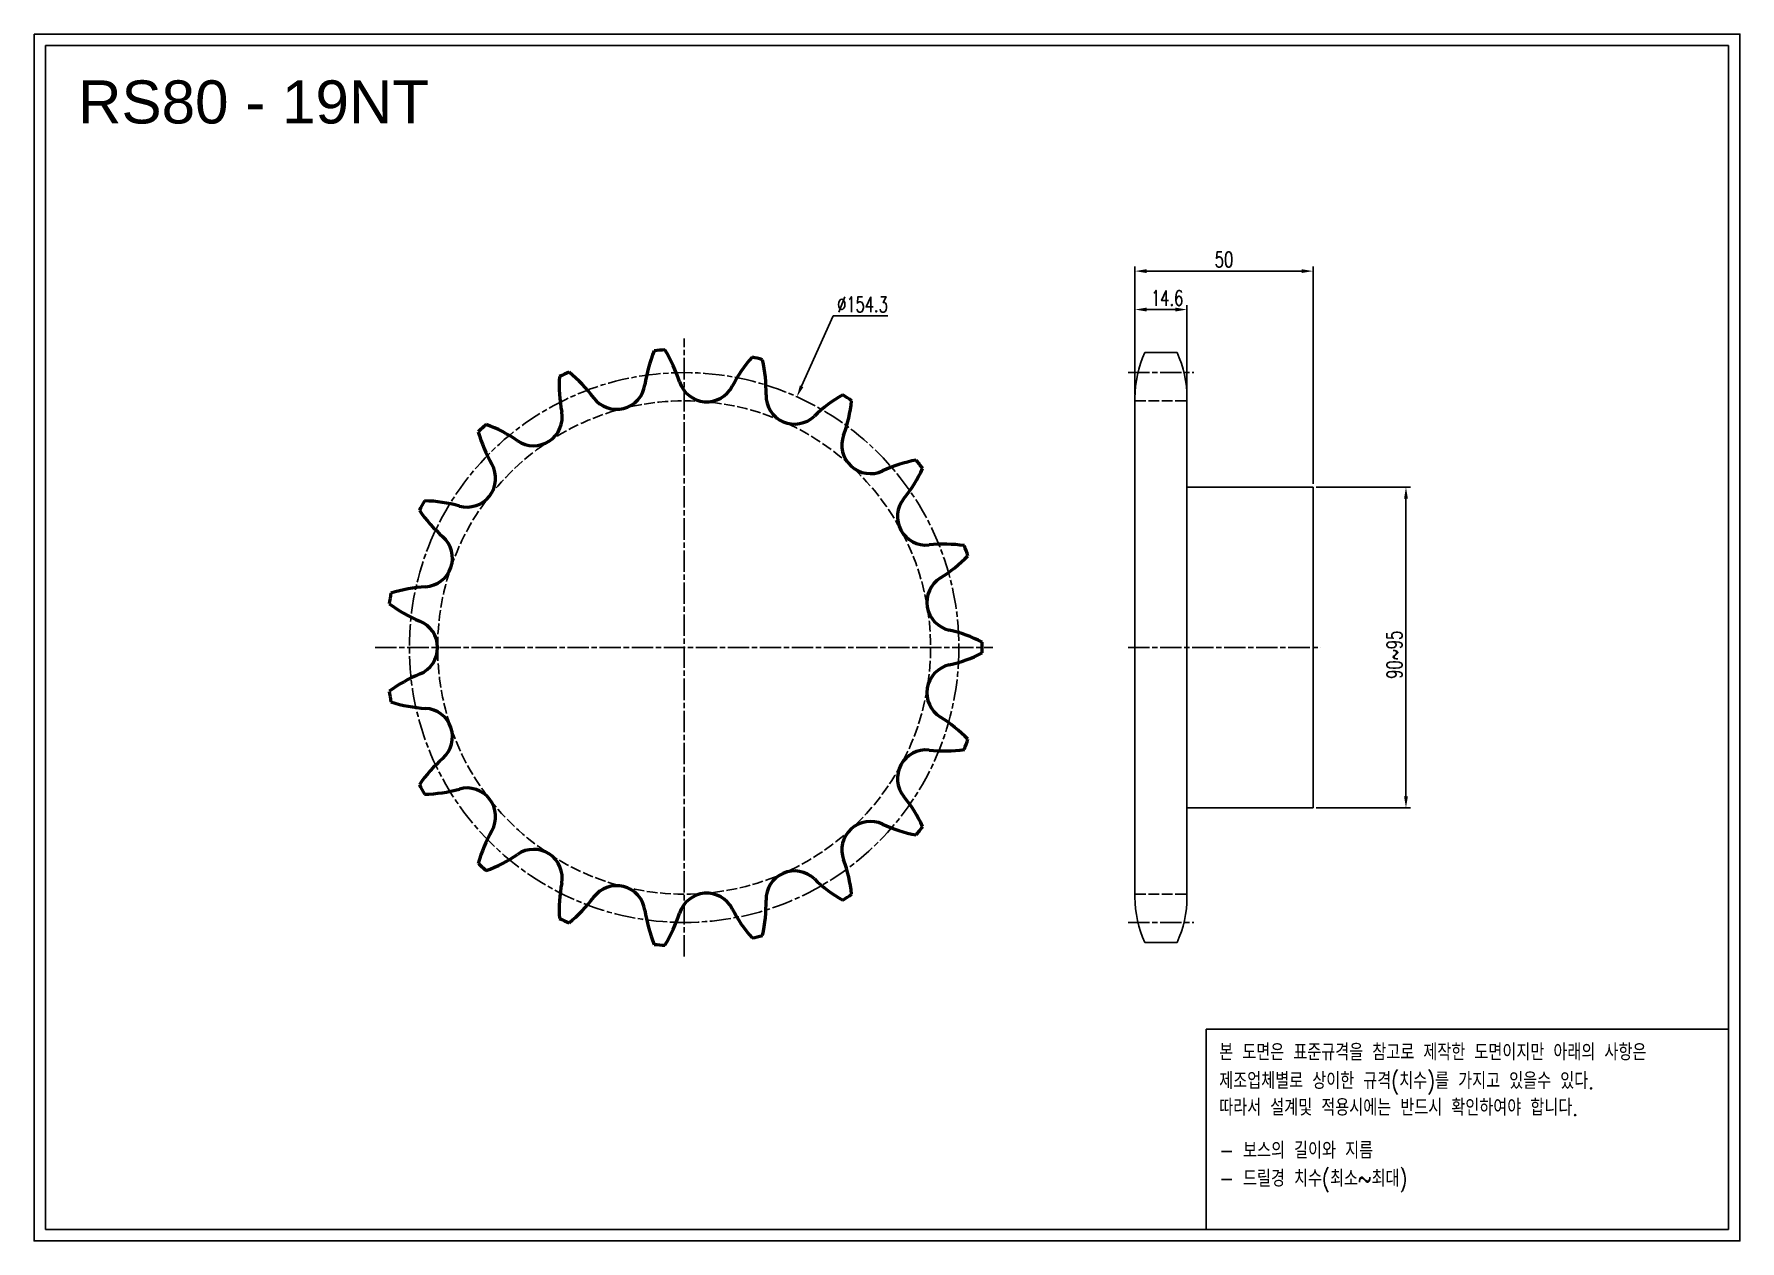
# Model space of a CAD drawing. Header units: millimetres. Extents: x -63328 to -62849, y 15712 to 16051.
import ezdxf

# ---------------------------------------------------------------- set-up
doc = ezdxf.new("R2010")
doc.units = ezdxf.units.MM
for name, pattern in [('AM_ISO02W050', [7.5, 6, -1.5]), ('AM_ISO02W050x2', [3.75, 3, -0.75]), ('AM_ISO08W050', [18, 12, -1.5, 3, -1.5]), ('AM_ISO08W050x2', [9, 6, -0.75, 1.5, -0.75])]:
    doc.linetypes.add(name, pattern=pattern)
for name, color, linetype, lineweight in [('AM_0N', 7, 'Continuous', 50), ('AM_3N', 6, 'AM_ISO02W050', 25), ('AM_7', 4, 'AM_ISO08W050', 25), ('AM_7N', 4, 'AM_ISO08W050', 25)]:
    doc.layers.add(name, color=color, linetype=linetype, lineweight=lineweight)
doc.layers.add('S-DIM', color=7, linetype='Continuous')
doc.styles.add('HAN', font='ROMANS.shx', dxfattribs={"width": 0.7, "bigfont": 'whgtxt.shx'})
doc.styles.add('HSG', font='SIMPLEX.shx', dxfattribs={"width": 0.7, "bigfont": 'HSG.shx'})
doc.styles.get("Standard").update_dxf_attribs({"font": 'arial.ttf'})
doc.dimstyles.new('APP8', dxfattribs={"dimscale": 1.8, "dimtxt": 2.4, "dimasz": 1.8, "dimexe": 0.7, "dimexo": 0.5, "dimgap": 0.6, "dimtad": 1, "dimtoh": 1, "dimdec": 1, "dimrnd": 0.01, "dimzin": 9, "dimdsep": 46, "dimtxsty": 'HSG', "dimcen": 0, "dimclrd": 1, "dimclre": 1, "dimclrt": 256, "dimazin": 2, "dimtp": 1, "dimtm": 1, "dimtfac": 0.5, "dimtdec": 1, "dimtofl": 0, "dimtmove": 0, "dimatfit": 3, "dimfxl": 0, "dimtvp": 1, "dimtolj": 2, "dimlwd": -1, "dimlwe": -1, "dimarcsym": 0})

# ---------------------------------------------------------------- blocks, each defined once
blk = doc.blocks.new('*D1')
at = {"layer": 'Defpoints', "color": 0, "transparency": 16777216}
for p in [(-62968.96, 15923.59), (-62968.96, 15833.59), (-62942.87, 15833.59)]:
    blk.add_point(p, dxfattribs=at)
at = {"layer": 'S-DIM', "color": 1, "transparency": 16777216}
for p, q in [((-62968.06, 15923.59), (-62941.61, 15923.59)), ((-62942.87, 15920.35), (-62942.87, 15836.83)), ((-62968.06, 15833.59), (-62941.61, 15833.59))]:
    blk.add_line(p, q, dxfattribs=at)
for points in [[(-62943.41, 15920.35), (-62942.33, 15920.35), (-62942.87, 15923.59)], [(-62943.41, 15836.83), (-62942.33, 15836.83), (-62942.87, 15833.59)]]:
    blk.add_solid(points, dxfattribs=at)
at = {"layer": 'S-DIM', "transparency": 16777216, "insert": (-62946.11, 15876.55), "char_height": 4.32, "attachment_point": 5, "rotation": 90, "style": 'HSG'}
blk.add_mtext('\\A2;90~95', dxfattribs=at)
blk = doc.blocks.new('*D2')
at = {"layer": 'Defpoints', "color": 0, "transparency": 16777216}
for p in [(-63004.36, 15973.44), (-63018.96, 15948.66), (-63004.36, 15947.81)]:
    blk.add_point(p, dxfattribs=at)
at = {"layer": 'S-DIM', "color": 1, "transparency": 16777216}
for p, q in [((-63018.96, 15949.56), (-63018.96, 15974.7)), ((-63015.72, 15973.44), (-63007.6, 15973.44)), ((-63004.36, 15948.71), (-63004.36, 15974.7))]:
    blk.add_line(p, q, dxfattribs=at)
for points in [[(-63015.72, 15973.98), (-63015.72, 15972.9), (-63018.96, 15973.44)], [(-63007.6, 15973.98), (-63007.6, 15972.9), (-63004.36, 15973.44)]]:
    blk.add_solid(points, dxfattribs=at)
at = {"layer": 'S-DIM', "transparency": 16777216, "insert": (-63009.92, 15976.68), "char_height": 4.32, "attachment_point": 5, "style": 'HSG'}
blk.add_mtext('\\A2;14.6', dxfattribs=at)
blk = doc.blocks.new('*D3')
at = {"layer": 'Defpoints', "color": 0, "transparency": 16777216}
for p in [(-62968.96, 15984.24), (-63018.96, 15948.66), (-62968.96, 15923.59)]:
    blk.add_point(p, dxfattribs=at)
at = {"layer": 'S-DIM', "color": 1, "transparency": 16777216}
for p, q in [((-63018.96, 15949.56), (-63018.96, 15985.5)), ((-62968.96, 15924.49), (-62968.96, 15985.5)), ((-63015.72, 15984.24), (-62972.2, 15984.24))]:
    blk.add_line(p, q, dxfattribs=at)
for points in [[(-63015.72, 15984.78), (-63015.72, 15983.7), (-63018.96, 15984.24)], [(-62972.2, 15984.78), (-62972.2, 15983.7), (-62968.96, 15984.24)]]:
    blk.add_solid(points, dxfattribs=at)
at = {"layer": 'S-DIM', "transparency": 16777216, "insert": (-62993.96, 15987.48), "char_height": 4.32, "attachment_point": 5, "style": 'HSG'}
blk.add_mtext('\\A2;50', dxfattribs=at)
blk = doc.blocks.new('*D4')
at = {"layer": 'Defpoints', "color": 0, "transparency": 16777216}
for p in [(-63113.91, 15948.95), (-63177.23, 15808.23)]:
    blk.add_point(p, dxfattribs=at)
at = {"layer": 'S-DIM', "color": 1, "transparency": 16777216}
for p, q in [((-63103.7, 15971.66), (-63112.58, 15951.91)), ((-63088.36, 15971.66), (-63103.7, 15971.66))]:
    blk.add_line(p, q, dxfattribs=at)
blk.add_solid([(-63113.08, 15952.13), (-63112.09, 15951.69), (-63113.91, 15948.95)], dxfattribs=at)
at = {"layer": 'S-DIM', "transparency": 16777216, "insert": (-63095.49, 15974.9), "char_height": 4.32, "attachment_point": 5, "style": 'HSG'}
blk.add_mtext('\\A2;∅154.3', dxfattribs=at)
blk = doc.blocks.new('notice1')
at = {"color": 4}
blk.add_lwpolyline([(-22142.12, 1735.9), (-22053.8, 1735.9), (-22053.8, 1702.07), (-22142.12, 1702.07)], close=True, dxfattribs=at)
at = {"color": 4, "style": 'HAN', "width": 0.8}
for s, p in [('본 도면은 표준규격을 참고로 제작한 도면이지만 아래의 사항은', (-22139.9, 1730.62)), ('제조업체별로 상이한 규격(치수)를 가지고 있을수 있다.', (-22139.9, 1725.78)), ('따라서 설계및 적용시에는 반드시 확인하여야 합니다.', (-22139.9, 1721.28)), ('- 보스의 길이와 지름', (-22139.9, 1714.03)), ('- 드릴경 치수(최소~최대)', (-22139.9, 1709.27))]:
    blk.add_text(s, height=2.7949, dxfattribs=at).set_placement(p)

msp = doc.modelspace()

# ---------------------------------------------------------------- linework, layer by layer
for p, q in [((-63016.16, 15961.36), (-63007.16, 15961.36)), ((-63018.96, 15948.66), (-63018.96, 15808.52)), ((-63004.36, 15948.66), (-63004.36, 15808.52)), ((-63004.36, 15923.59), (-62968.96, 15923.59)), ((-62968.96, 15923.59), (-62968.96, 15833.59)), ((-62968.96, 15833.59), (-63004.36, 15833.59)), ((-63016.16, 15795.82), (-63007.16, 15795.82))]:
    msp.add_line(p, q)
for points in [[(-63328.1, 16050.75), (-62849.1, 16050.75), (-62849.1, 15712.06), (-63328.1, 15712.06)], [(-63324.88, 16047.52), (-62852.33, 16047.52), (-62852.33, 15715.29), (-63324.88, 15715.29)]]:
    msp.add_lwpolyline(points, close=True)
for centre, start, end in [((-62988.76, 15948.66), 155.132, 180), ((-63034.56, 15948.66), 0, 24.868), ((-62988.76, 15808.52), 180, 204.868), ((-63034.56, 15808.52), 335.132, 0)]:
    msp.add_arc(centre, 30.2, start, end)
at = {"layer": 'AM_0N'}
for centre, radius, start, end in [((-63116.98, 15946.65), 40.02, 157.6073, 171.8421), ((-63145.57, 15878.59), 83.73, 93.7088, 95.7649), ((-63184.98, 15941.01), 40.02, 17.6316, 31.8664), ((-63145.57, 15878.59), 83.73, 112.6561, 114.7123), ((-63203.11, 15924.84), 40.02, 36.5789, 50.8137), ((-63096.43, 15933.68), 40.02, 138.6599, 152.8947), ((-63145.57, 15878.59), 83.73, 74.7614, 76.8176), ((-63162.57, 15950.43), 40.02, 358.6842, 12.919), ((-63140.63, 15952.24), 40.02, 176.5547, 190.7895), ((-63164.54, 15953.47), 8.02, 216.5789, 351.8421), ((-63139.2, 15955.57), 8.02, 197.6316, 332.8947), ((-63114.55, 15949.32), 8.02, 178.6842, 313.9474), ((-63081.21, 15914.74), 40.02, 119.7126, 133.9474), ((-63145.57, 15878.59), 83.73, 55.814, 57.8702), ((-63138.33, 15952.05), 40.02, 339.7368, 353.9716), ((-63145.57, 15878.59), 83.73, 131.6035, 133.6597), ((-63215.01, 15903.65), 40.02, 55.5263, 69.7611), ((-63187.82, 15943.25), 8.02, 235.5263, 10.7895), ((-63164.82, 15949.86), 40.02, 195.5021, 209.7368), ((-63093.26, 15935.42), 8.02, 159.7368, 295), ((-63206.53, 15926.03), 8.02, 254.4737, 29.7368), ((-63072.96, 15891.88), 40.02, 100.7652, 115), ((-63114.87, 15945.72), 40.02, 320.7895, 335.0243), ((-63145.57, 15878.59), 83.73, 36.8667, 38.9228), ((-63145.57, 15878.59), 83.73, 150.5509, 152.607), ((-63219.38, 15879.75), 40.02, 74.4737, 88.7085), ((-63077.64, 15915.35), 8.02, 140.7895, 276.0526), ((-63186.91, 15939.75), 40.02, 214.4494, 228.6842), ((-63218.63, 15903.67), 8.02, 273.4211, 48.6842), ((-63072.58, 15867.58), 40.02, 81.8178, 96.0526), ((-63094.73, 15932.11), 40.02, 301.8421, 316.0769), ((-63145.57, 15878.59), 83.73, 17.9193, 19.9754), ((-63069.39, 15891.3), 8.02, 121.8421, 257.1053), ((-63145.57, 15878.59), 83.73, 169.4982, 171.5544), ((-63215.76, 15855.72), 40.02, 93.4211, 107.6558), ((-63204.53, 15923.01), 40.02, 233.3968, 247.6316), ((-63222.81, 15878.59), 8.02, 292.3684, 67.6316), ((-63080.11, 15844.48), 40.02, 62.8705, 77.1053), ((-63145.57, 15878.59), 83.73, 358.9719, 1.0281), ((-63080.11, 15912.7), 40.02, 282.8947, 297.1295), ((-63204.53, 15834.17), 40.02, 112.3684, 126.6032), ((-63069.39, 15865.88), 8.02, 102.8947, 238.1579), ((-63145.57, 15878.59), 83.73, 188.4456, 190.5018), ((-63215.76, 15901.46), 40.02, 252.3442, 266.5789), ((-63218.63, 15853.51), 8.02, 311.3158, 86.5789), ((-63094.73, 15825.07), 40.02, 43.9231, 58.1579), ((-63145.57, 15878.59), 83.73, 340.0246, 342.0807), ((-63186.91, 15817.43), 40.02, 131.3158, 145.5506), ((-63077.64, 15841.83), 8.02, 83.9474, 219.2105), ((-63072.58, 15889.6), 40.02, 263.9474, 278.1822), ((-63145.57, 15878.59), 83.73, 207.393, 209.4491), ((-63219.38, 15877.43), 40.02, 271.2915, 285.5263), ((-63206.53, 15831.15), 8.02, 330.2632, 105.5263), ((-63114.87, 15811.46), 40.02, 24.9757, 39.2105), ((-63164.82, 15807.32), 40.02, 150.2632, 164.4979), ((-63093.26, 15821.76), 8.02, 65, 200.2632), ((-63072.96, 15865.3), 40.02, 245, 259.2348), ((-63145.57, 15878.59), 83.73, 321.0772, 323.1333), ((-63187.82, 15813.93), 8.02, 349.2105, 124.4737), ((-63145.57, 15878.59), 83.73, 226.3403, 228.3965), ((-63215.01, 15853.53), 40.02, 290.2389, 304.4737), ((-63138.33, 15805.13), 40.02, 6.0284, 20.2632), ((-63140.63, 15804.94), 40.02, 169.2105, 183.4453), ((-63114.55, 15807.86), 8.02, 46.0526, 181.3158), ((-63081.21, 15842.44), 40.02, 226.0526, 240.2874), ((-63203.11, 15832.34), 40.02, 309.1863, 323.4211), ((-63164.54, 15803.72), 8.02, 8.1579, 143.4211), ((-63139.2, 15801.62), 8.02, 27.1053, 162.3684), ((-63162.57, 15806.75), 40.02, 347.081, 1.3158), ((-63145.57, 15878.59), 83.73, 302.1298, 304.186), ((-63145.57, 15878.59), 83.73, 245.2877, 247.3439), ((-63116.98, 15810.53), 40.02, 188.1579, 202.3927), ((-63184.98, 15816.17), 40.02, 328.1336, 342.3684), ((-63096.43, 15823.5), 40.02, 207.1053, 221.3401), ((-63145.57, 15878.59), 83.73, 283.1824, 285.2386), ((-63145.57, 15878.59), 83.73, 264.2351, 266.2912)]:
    msp.add_arc(centre, radius, start, end, dxfattribs=at)
at = {"layer": 'AM_3N', "linetype": 'AM_ISO02W050x2'}
for p, q in [((-63018.96, 15947.81), (-63004.36, 15947.81)), ((-63018.96, 15809.37), (-63004.36, 15809.37))]:
    msp.add_line(p, q, dxfattribs=at)
msp.add_circle((-63145.57, 15878.59), 69.22, dxfattribs=at)
at = {"layer": 'AM_7', "linetype": 'AM_ISO08W050x2'}
for p, q in [((-63020.91, 15955.75), (-63002.42, 15955.75)), ((-63020.91, 15878.59), (-62966.85, 15878.59)), ((-63020.91, 15801.43), (-63002.42, 15801.43))]:
    msp.add_line(p, q, dxfattribs=at)
msp.add_circle((-63145.57, 15878.59), 77.16, dxfattribs=at)
at = {"layer": 'AM_7N', "linetype": 'AM_ISO08W050x2'}
for p, q in [((-63145.57, 15791.86), (-63145.57, 15965.32)), ((-63232.3, 15878.59), (-63058.85, 15878.59))]:
    msp.add_line(p, q, dxfattribs=at)

# ---------------------------------------------------------------- block references
at = {"xscale": 1.66053888, "yscale": 1.66053888, "zscale": 1.66053888}
msp.add_blockref('notice1', (-26231.14, 12888.94), dxfattribs=at)

# ---------------------------------------------------------------- texts
msp.add_text('RS80 - 19NT', height=12.096).set_placement((-63315.77, 16025.67))

# ---------------------------------------------------------------- dimensions: what is measured, and where the dimension line sits
at = {"layer": 'S-DIM'}
dim = msp.add_linear_dim(base=(-62968.96, 15984.24), p1=(-63018.96, 15948.66), p2=(-62968.96, 15923.59), dimstyle='APP8', dxfattribs=at)
dim.commit()
dim.dimension.update_dxf_attribs({"geometry": '*D3', "text_midpoint": (-62993.96, 15987.48)})
dim = msp.add_linear_dim(base=(-63004.36, 15973.44), p1=(-63018.96, 15948.66), p2=(-63004.36, 15947.81), dimstyle='APP8', dxfattribs=at)
dim.commit()
dim.dimension.update_dxf_attribs({"geometry": '*D2', "text_midpoint": (-63009.92, 15973.44), "dimtype": 128})
dim = msp.add_diameter_dim_2p(p1=(-63177.23, 15808.23), p2=(-63113.91, 15948.95), dimstyle='APP8', dxfattribs=at)
dim.commit()
dim.dimension.update_dxf_attribs({"geometry": '*D4', "text_midpoint": (-63095.49, 15971.66), "dimtype": 131})
dim = msp.add_linear_dim(base=(-62942.87, 15833.59), p1=(-62968.96, 15923.59), p2=(-62968.96, 15833.59), angle=90, text='<>~95', dimstyle='APP8', dxfattribs=at)
dim.commit()
dim.dimension.update_dxf_attribs({"geometry": '*D1', "text_midpoint": (-62942.87, 15876.55), "dimtype": 128})

doc.saveas('drawing.dxf')
